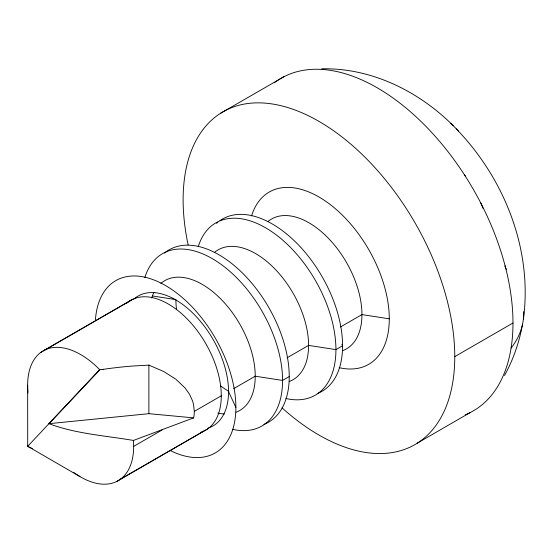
<?xml version="1.0" encoding="UTF-8"?>
<svg xmlns="http://www.w3.org/2000/svg" width="553" height="553" viewBox="0 0 553 553"><rect width="100%" height="100%" fill="white"/><g stroke="black" fill="none" stroke-linecap="round" stroke-linejoin="round"><path stroke-width="0.83" d="M505.034 266.899L505.083 265.723M27.65 385.171L27.719 446.333L79.909 476.548M523.387 319.074C532.809 249.728 504.377 178.536 456.28 128.897M27.65 446.071L27.913 446.534M522.544 324.21C519.302 342.134 513.308 359.581 504.495 375.535M27.982 446.029L99.651 369.598L103.141 369.335M103.135 369.349A475.31 351.729 -38.9 0 1 131.441 366.114L148.881 365.125L163.584 371.464L175.778 379.151L185.096 387.964L189.575 394.33L192.589 401.001L193.543 404.423L194.303 411.377A48.56 39.498 -8.6 0 1 193.647 417.874L133.425 440.444C105.208 435.626 75.92 433.863 48.941 423.681L99.865 369.812M40.59 352.572L132.796 299.235L44.33 350.229M417.245 443.188L469.988 412.676M220.647 113.22L284.318 76.514M133.667 446.382L162.064 429.985M194.303 411.377L221.276 395.803M233.739 388.607L255.23 376.199L282.562 380.429L289.233 376.572M287.097 357.798L308.588 345.39L335.92 349.62L342.59 345.77L341.892 344.263M340.454 326.996L361.945 314.588L389.284 318.811M116.987 481.324L203.732 431.16M454.766 356.623L512.977 323.014M120.727 478.981L207.658 428.9M48.941 423.681L148.881 413.672L193.654 417.874M321.749 68.793C373.78 67.708 423.46 93.547 458.396 131.054M152.704 296L175.895 299.588A74.966 43.279 60 0 0 176.455 308.823M27.809 446.451L32.378 448.545M450.736 123.312L453.114 125.731M228.548 391.6L235.875 407.381M27.927 393.01L27.885 391.109A74.966 43.279 60 0 1 99.651 369.598M148.881 365.125L148.881 413.672M188.144 244.938A192.085 110.897 60 0 1 306.721 114.948A192.085 110.897 60 0 1 454.186 370.78A192.085 110.897 60 0 1 282.037 407.831M274.302 82.784A192.085 110.897 60 0 1 473.437 189.561A192.085 110.897 60 0 1 465.356 414.791M523.732 311.629A121.916 81.153 9.1 0 1 511.069 348.1M505.525 268.087A121.916 81.153 9.1 0 1 506.534 269.29M198.23 246.728A99.471 57.429 60 0 1 315.321 280.295A99.471 57.429 60 0 1 285.853 398.485M219.873 220.716A99.471 57.429 60 0 1 322.53 277.392A99.471 57.429 60 0 1 318.03 393.252M216.582 223.377A99.471 57.429 60 0 1 217.861 222.265M268.198 221.304A74.966 43.279 60 0 1 346.42 262.343A74.966 43.279 60 0 1 342.846 350.602M251.587 215.919A99.471 57.429 60 0 1 368.678 249.486A99.471 57.429 60 0 1 339.21 367.676M164.504 253.067A99.471 57.429 60 0 1 268.447 306.936A99.471 57.429 60 0 1 263.892 424.372M228.901 391.4A74.966 43.279 60 0 1 220.543 385.807M214.225 252.624A74.966 43.279 60 0 1 292.717 292.558A74.966 43.279 60 0 1 289.489 381.411M144.872 277.53A99.471 57.429 60 0 1 261.963 311.104A99.471 57.429 60 0 1 232.488 429.294M95.386 320.346A99.471 57.429 60 0 1 167.372 286.641A99.471 57.429 60 0 1 235.861 405.681A99.471 57.429 60 0 1 170.303 450.557M133.584 299.367A74.966 43.279 60 0 1 213.023 339.355A74.966 43.279 60 0 1 207.942 428.146M160.868 283.426A74.966 43.279 60 0 1 239.359 323.36A74.966 43.279 60 0 1 236.131 412.22M224.373 413.99A74.966 43.279 60 0 1 217.861 413.105M151.688 297.929A74.966 43.279 60 0 1 153.9 292.53M464.506 174.928A76.777 44.323 60 0 1 465.481 176.22M480.854 203.034A76.777 44.323 60 0 1 482.935 208.253M126.312 303.569A74.966 43.279 60 0 1 205.751 343.558A74.966 43.279 60 0 1 200.663 432.349M133.425 440.444A74.966 43.279 60 0 1 73.763 472.483"/></g></svg>
